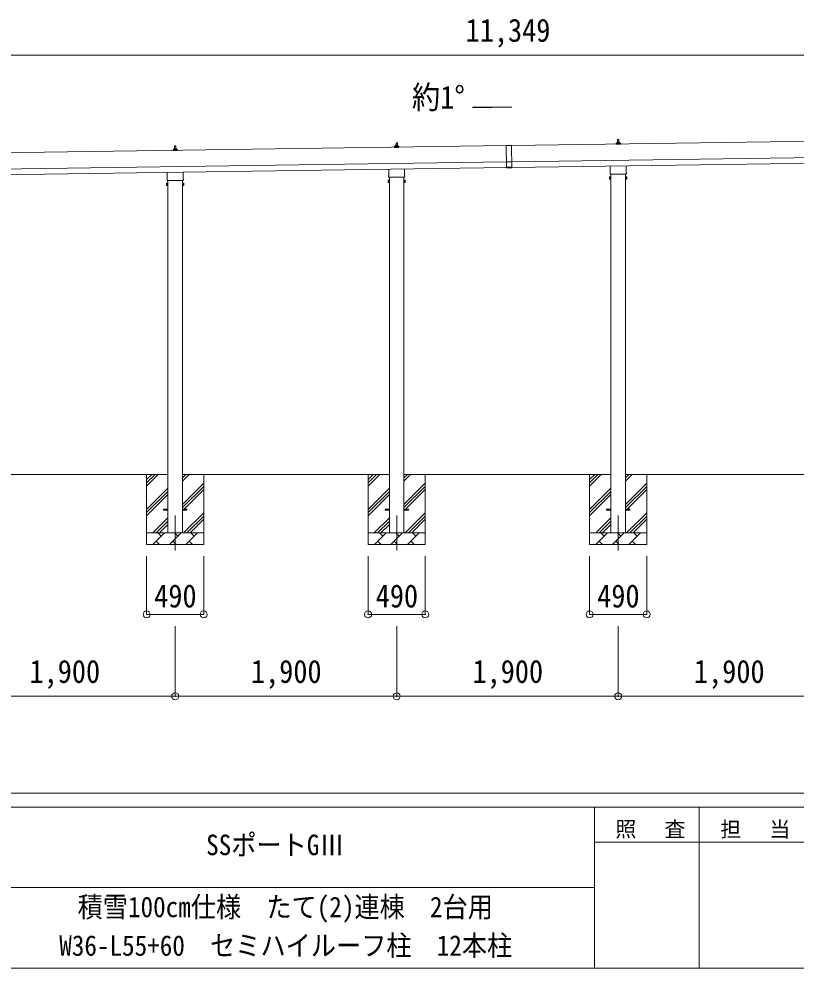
# Model space of a CAD drawing. Units: millimetres at full size, sheet at 1:60. Extents: x -16864 to 16864, y -11640 to 11640.
# Drawn here: x 467 to 7132, y -11640 to -3501 of the extents above; entities that cross this region are included whole.
import ezdxf
from ezdxf.enums import TextEntityAlignment as Align

# ---------------------------------------------------------------- set-up
doc = ezdxf.new("R2010")
doc.units = ezdxf.units.MM
doc.header["$LTSCALE"] = 60
doc.header["$PDMODE"] = 32
doc.header["$PDSIZE"] = 60
doc.linetypes.add('CHAIN1', pattern=[8, 5, -1, 1, -1])
for name, color, linetype, lineweight in [('0-1_Defpoints', 7, 'CHAIN1', 9), ('0-2_TEXT1', 4, 'Continuous', 9), ('0-3_SHAPE', 7, 'Continuous', 9), ('0-7_PARTS2', 7, 'Continuous', 9), ('0-8_TABLE1', 6, 'Continuous', 9), ('F-0', 7, 'Continuous', 9)]:
    doc.layers.add(name, color=color, linetype=linetype, lineweight=lineweight)
doc.styles.add('ＭＳ ゴシック', font='')
doc.styles.get('ＭＳ ゴシック').set_extended_font_data('MS Gothic')

msp = doc.modelspace()

# ---------------------------------------------------------------- linework, layer by layer
at = {"layer": '0-1_Defpoints'}
for p, q in [((1806.94, -7758.15), (1806.94, -8107.15)), ((3706.94, -7758.15), (3706.94, -8107.15)), ((5606.94, -7758.15), (5606.94, -8107.15))]:
    msp.add_line(p, q, dxfattribs=at)
at = {"layer": '0-2_TEXT1'}
for p, q in [((4694.85, -4257.32), (4358.85, -4262.12)), ((10297.62, -4504.74), (4692, -4584.82)), ((5601.25, -4558.89), (5601.97, -4535.37)), ((5602.97, -4534.39), (5611.52, -4534.39)), ((5612.52, -4535.37), (5613.25, -4558.89)), ((4647.01, -4585.46), (-983.46, -4665.89)), ((1789, -4628.68), (1789, -4620.97)), ((1825.5, -4628.68), (1789, -4628.68)), ((1789.38, -4620.18), (1825.11, -4620.18)), ((1789.76, -4619.99), (1796.48, -4618.37)), ((1796.86, -4618.18), (1817.63, -4618.18)), ((1797.25, -4617.39), (1797.25, -4613.18)), ((1798.25, -4613.18), (1816.25, -4613.18)), ((1801.25, -4613.18), (1801.97, -4589.66)), ((1802.97, -4588.68), (1811.52, -4588.68)), ((1812.52, -4589.66), (1813.25, -4613.18)), ((1817.25, -4617.39), (1817.25, -4613.18)), ((1824.73, -4619.99), (1818.01, -4618.37)), ((1825.5, -4628.68), (1825.5, -4620.97)), ((3689, -4601.54), (3689, -4593.82)), ((3725.5, -4601.54), (3689, -4601.54)), ((3689.38, -4593.04), (3725.11, -4593.04)), ((3689.76, -4592.85), (3696.48, -4591.22)), ((3696.86, -4591.04), (3717.63, -4591.04)), ((3697.25, -4590.25), (3697.25, -4586.04)), ((3698.25, -4586.04), (3716.25, -4586.04)), ((3701.25, -4586.04), (3701.97, -4562.51)), ((3702.97, -4561.54), (3711.52, -4561.54)), ((3712.52, -4562.51), (3713.25, -4586.04)), ((3717.25, -4590.25), (3717.25, -4586.04)), ((3724.73, -4592.85), (3718.01, -4591.22)), ((3725.5, -4601.54), (3725.5, -4593.82)), ((4646.99, -4584.46), (4691.99, -4583.82)), ((4646.99, -4584.46), (4649.74, -4776.94)), ((4692, -4584.82), (4647.01, -4585.46)), ((4691.99, -4583.82), (4694.74, -4776.3)), ((5589, -4574.39), (5589, -4566.68)), ((5625.5, -4574.39), (5589, -4574.39)), ((5589.38, -4565.89), (5625.11, -4565.89)), ((5589.76, -4565.71), (5596.48, -4564.08)), ((5596.86, -4563.89), (5617.63, -4563.89)), ((5597.25, -4563.11), (5597.25, -4558.89)), ((5598.25, -4558.89), (5616.25, -4558.89)), ((5617.25, -4563.11), (5617.25, -4558.89)), ((5624.73, -4565.71), (5618.01, -4564.08)), ((5625.5, -4574.39), (5625.5, -4566.68)), ((4694, -4724.8), (10299.62, -4644.72)), ((4694.72, -4774.8), (10300.34, -4694.72)), ((-981.46, -4805.88), (4649.01, -4725.44)), ((-980.74, -4855.87), (4649.72, -4775.44)), ((3638.64, -4845.52), (3638.64, -4789.88)), ((3775.24, -4787.93), (3775.24, -4845.52)), ((4694.02, -4725.8), (4649.02, -4726.44)), ((4694.67, -4771.3), (4649.67, -4771.94)), ((4694.74, -4776.3), (4649.74, -4776.94)), ((5538.64, -4818.38), (5538.64, -4762.74)), ((5675.24, -4760.79), (5675.24, -4818.38)), ((1736.94, -4881.44), (1736.94, -4875.94)), ((1738.64, -4872.67), (1738.64, -4817.03)), ((1875.24, -4815.07), (1875.24, -4872.67)), ((1876.94, -4875.94), (1876.94, -4881.44)), ((3632.94, -4883.8), (3633.7, -4882.48)), ((3636.94, -4854.3), (3636.94, -4848.8)), ((3774.88, -4857.8), (3639, -4857.8)), ((3644.44, -4857.8), (3644.44, -7908.15)), ((3769.44, -7908.15), (3769.44, -4857.8)), ((3776.94, -4848.8), (3776.94, -4854.3)), ((3780.94, -4883.8), (3780.18, -4882.48)), ((5532.94, -4856.65), (5533.7, -4855.34)), ((5532.94, -4856.65), (5532.94, -4873.65)), ((5532.94, -4873.65), (5533.7, -4874.97)), ((5539.94, -4860.25), (5533.7, -4860.25)), ((5539.94, -4870.06), (5533.7, -4870.06)), ((5539.94, -4874.97), (5533.7, -4874.97)), ((5536.94, -4827.15), (5536.94, -4821.65)), ((5674.88, -4830.65), (5539, -4830.65)), ((5542.44, -4874.35), (5539.94, -4874.35)), ((5544.44, -4830.65), (5544.44, -7908.15)), ((5669.44, -7908.15), (5669.44, -4830.65)), ((5671.44, -4874.35), (5673.94, -4874.35)), ((5673.94, -4860.25), (5680.18, -4860.25)), ((5673.94, -4870.06), (5680.18, -4870.06)), ((5673.94, -4874.97), (5680.18, -4874.97)), ((5676.94, -4821.65), (5676.94, -4827.15)), ((5680.94, -4856.65), (5680.18, -4855.34)), ((5680.94, -4873.65), (5680.18, -4874.97)), ((5680.94, -4856.65), (5680.94, -4873.65)), ((1732.94, -4910.94), (1733.7, -4909.62)), ((1732.94, -4910.94), (1732.94, -4927.94)), ((1732.94, -4927.94), (1733.7, -4929.25)), ((1739.94, -4914.53), (1733.7, -4914.53)), ((1739.94, -4924.35), (1733.7, -4924.35)), ((1739.94, -4929.25), (1733.7, -4929.25)), ((1874.88, -4884.94), (1739, -4884.94)), ((1742.44, -4928.64), (1739.94, -4928.64)), ((1744.44, -4884.94), (1744.44, -7908.15)), ((1869.44, -7908.15), (1869.44, -4884.94)), ((1871.44, -4928.64), (1873.94, -4928.64)), ((1873.94, -4914.53), (1880.18, -4914.53)), ((1873.94, -4924.35), (1880.18, -4924.35)), ((1873.94, -4929.25), (1880.18, -4929.25)), ((1880.94, -4910.94), (1880.18, -4909.62)), ((1880.94, -4927.94), (1880.18, -4929.25)), ((1880.94, -4910.94), (1880.94, -4927.94)), ((3632.94, -4883.8), (3632.94, -4900.8)), ((3632.94, -4900.8), (3633.7, -4902.11)), ((3639.94, -4887.39), (3633.7, -4887.39)), ((3639.94, -4897.2), (3633.7, -4897.2)), ((3639.94, -4902.11), (3633.7, -4902.11)), ((3642.44, -4901.5), (3639.94, -4901.5)), ((3771.44, -4901.5), (3773.94, -4901.5)), ((3773.94, -4887.39), (3780.18, -4887.39)), ((3773.94, -4897.2), (3780.18, -4897.2)), ((3773.94, -4902.11), (3780.18, -4902.11)), ((3780.94, -4900.8), (3780.18, -4902.11)), ((3780.94, -4883.8), (3780.94, -4900.8)), ((1706.94, -7703.65), (1744.44, -7703.65)), ((1706.94, -7712.65), (1706.94, -7703.65)), ((1706.94, -7703.65), (1744.44, -7703.65)), ((1706.94, -7712.65), (1706.94, -7703.65)), ((1706.94, -7712.65), (1744.44, -7712.65)), ((1706.94, -7712.65), (1744.44, -7712.65)), ((1869.44, -7703.65), (1906.94, -7703.65)), ((1869.44, -7703.65), (1906.94, -7703.65)), ((1869.44, -7712.65), (1906.94, -7712.65)), ((1869.44, -7712.65), (1906.94, -7712.65)), ((1906.94, -7712.65), (1906.94, -7703.65)), ((1906.94, -7712.65), (1906.94, -7703.65)), ((3606.94, -7703.65), (3644.44, -7703.65)), ((3606.94, -7712.65), (3606.94, -7703.65)), ((3606.94, -7703.65), (3644.44, -7703.65)), ((3606.94, -7712.65), (3606.94, -7703.65)), ((3606.94, -7712.65), (3644.44, -7712.65)), ((3606.94, -7712.65), (3644.44, -7712.65)), ((3769.44, -7703.65), (3806.94, -7703.65)), ((3769.44, -7703.65), (3806.94, -7703.65)), ((3769.44, -7712.65), (3806.94, -7712.65)), ((3769.44, -7712.65), (3806.94, -7712.65)), ((3806.94, -7712.65), (3806.94, -7703.65)), ((3806.94, -7712.65), (3806.94, -7703.65)), ((5506.94, -7703.65), (5544.44, -7703.65)), ((5506.94, -7712.65), (5506.94, -7703.65)), ((5506.94, -7703.65), (5544.44, -7703.65)), ((5506.94, -7712.65), (5506.94, -7703.65)), ((5506.94, -7712.65), (5544.44, -7712.65)), ((5506.94, -7712.65), (5544.44, -7712.65)), ((5669.44, -7703.65), (5706.94, -7703.65)), ((5669.44, -7703.65), (5706.94, -7703.65)), ((5669.44, -7712.65), (5706.94, -7712.65)), ((5669.44, -7712.65), (5706.94, -7712.65)), ((5706.94, -7712.65), (5706.94, -7703.65)), ((5706.94, -7712.65), (5706.94, -7703.65))]:
    msp.add_line(p, q, dxfattribs=at)
for points in [[(3639.94, -4902.11), (3639.94, -4882.48), (3633.7, -4882.48)], [(3639.94, -4901.5), (3639.94, -4883.1), (3642.44, -4883.1)], [(3773.94, -4901.5), (3773.94, -4883.1), (3771.44, -4883.1)], [(3773.94, -4902.11), (3773.94, -4882.48), (3780.18, -4882.48)], [(5539.94, -4874.97), (5539.94, -4855.34), (5533.7, -4855.34)], [(5539.94, -4874.35), (5539.94, -4855.95), (5542.44, -4855.95)], [(5673.94, -4874.35), (5673.94, -4855.95), (5671.44, -4855.95)], [(5673.94, -4874.97), (5673.94, -4855.34), (5680.18, -4855.34)], [(1739.94, -4929.25), (1739.94, -4909.62), (1733.7, -4909.62)], [(1739.94, -4928.64), (1739.94, -4910.24), (1742.44, -4910.24)], [(1873.94, -4928.64), (1873.94, -4910.24), (1871.44, -4910.24)], [(1873.94, -4929.25), (1873.94, -4909.62), (1880.18, -4909.62)]]:
    msp.add_lwpolyline(points, dxfattribs=at)
for points in [[(3642.44, -4902.8), (3642.44, -4881.8), (3644.44, -4881.8), (3644.44, -4902.8)], [(3771.44, -4902.8), (3771.44, -4881.8), (3769.44, -4881.8), (3769.44, -4902.8)], [(5542.44, -4875.65), (5542.44, -4854.65), (5544.44, -4854.65), (5544.44, -4875.65)], [(5671.44, -4875.65), (5671.44, -4854.65), (5669.44, -4854.65), (5669.44, -4875.65)], [(1742.44, -4929.94), (1742.44, -4908.94), (1744.44, -4908.94), (1744.44, -4929.94)], [(1871.44, -4929.94), (1871.44, -4908.94), (1869.44, -4908.94), (1869.44, -4929.94)]]:
    msp.add_lwpolyline(points, close=True, dxfattribs=at)
for centre, radius, start, end in [((5601.33, -4559.53), 4.13, 90, 171.17633), ((5602.97, -4535.39), 1, 90, 178.60509), ((5610.58, -4558.89), 4.83, 133.60282, 180), ((5603.91, -4558.89), 4.83, 0, 46.39718), ((5611.52, -4535.39), 1, 1.39491, 90), ((5613.16, -4559.53), 4.13, 8.82367, 90), ((1790, -4620.97), 1, 103.62699, 180), ((1796.25, -4617.39), 1, 283.62699, 0), ((1801.33, -4613.81), 4.13, 90, 171.17633), ((1798.25, -4614.18), 1, 90, 180), ((1802.97, -4589.68), 1, 90, 178.60509), ((1810.58, -4613.18), 4.83, 133.60282, 180), ((1803.91, -4613.18), 4.83, 0, 46.39718), ((1811.52, -4589.68), 1, 1.39491, 90), ((1813.16, -4613.81), 4.13, 8.82367, 90), ((1816.25, -4614.18), 1, 0, 90), ((1818.25, -4617.39), 1, 180, 256.37301), ((1824.5, -4620.97), 1, 0, 76.37301), ((3690, -4593.82), 1, 103.62699, 180), ((3696.25, -4590.25), 1, 283.62699, 0), ((3701.33, -4586.67), 4.13, 90, 171.17633), ((3698.25, -4587.04), 1, 90, 180), ((3702.97, -4562.54), 1, 90, 178.60509), ((3710.58, -4586.04), 4.83, 133.60282, 180), ((3703.91, -4586.04), 4.83, 0, 46.39718), ((3711.52, -4562.54), 1, 1.39491, 90), ((3713.16, -4586.67), 4.13, 8.82367, 90), ((3716.25, -4587.04), 1, 0, 90), ((3718.25, -4590.25), 1, 180, 256.37301), ((3724.5, -4593.82), 1, 0, 76.37301), ((5590, -4566.68), 1, 103.62699, 180), ((5596.25, -4563.11), 1, 283.62699, 0), ((5598.25, -4559.89), 1, 90, 180), ((5616.25, -4559.89), 1, 0, 90), ((5618.25, -4563.11), 1, 180, 256.37301), ((5624.5, -4566.68), 1, 0, 76.37301), ((1740.94, -4875.94), 4, 125.09963, 180), ((1740.94, -4881.44), 4, 180, 194.47751), ((1740.94, -4881.44), 4, 194.47751, 241.04498), ((1872.94, -4881.44), 4, 298.95502, 345.52249), ((1872.94, -4875.94), 4, 0, 54.90037), ((1872.94, -4881.44), 4, 345.52249, 0), ((3637.29, -4884.93), 4.34, 145.61575, 214.38425), ((3640.94, -4848.8), 4, 125.09963, 180), ((3640.94, -4854.3), 4, 180, 194.47751), ((3640.94, -4854.3), 4, 194.47751, 241.04498), ((3772.94, -4854.3), 4, 298.95502, 345.52249), ((3772.94, -4848.8), 4, 0, 54.90037), ((3772.94, -4854.3), 4, 345.52249, 0), ((3776.6, -4884.93), 4.34, 325.61575, 34.38425), ((5537.29, -4857.79), 4.34, 145.61575, 214.38425), ((5549.18, -4865.15), 16.24, 162.41205, 197.58795), ((5537.29, -4872.51), 4.34, 145.61575, 214.38425), ((5540.94, -4821.65), 4, 125.09963, 180), ((5540.94, -4827.15), 4, 180, 194.47751), ((5540.94, -4827.15), 4, 194.47751, 241.04498), ((5672.94, -4827.15), 4, 298.95502, 345.52249), ((5672.94, -4821.65), 4, 0, 54.90037), ((5672.94, -4827.15), 4, 345.52249, 0), ((5664.7, -4865.15), 16.24, 342.41205, 17.58795), ((5676.6, -4857.79), 4.34, 325.61575, 34.38425), ((5676.6, -4872.51), 4.34, 325.61575, 34.38425), ((1737.29, -4912.08), 4.34, 145.61575, 214.38425), ((1749.18, -4919.44), 16.24, 162.41205, 197.58795), ((1737.29, -4926.8), 4.34, 145.61575, 214.38425), ((1864.7, -4919.44), 16.24, 342.41205, 17.58795), ((1876.6, -4912.08), 4.34, 325.61575, 34.38425), ((1876.6, -4926.8), 4.34, 325.61575, 34.38425), ((3649.18, -4892.3), 16.24, 162.41205, 197.58795), ((3637.29, -4899.66), 4.34, 145.61575, 214.38425), ((3764.7, -4892.3), 16.24, 342.41205, 17.58795), ((3776.6, -4899.66), 4.34, 325.61575, 34.38425)]:
    msp.add_arc(centre, radius, start, end, dxfattribs=at)
at = {"layer": '0-3_SHAPE'}
for p, q in [((1744.44, -7408.15), (-30.56, -7408.15)), ((1561.94, -7408.15), (1561.94, -8008.15)), ((1561.94, -7451.63), (1605.42, -7408.15)), ((1561.94, -7479.92), (1633.71, -7408.15)), ((1561.94, -7508.2), (1661.99, -7408.15)), ((3644.44, -7408.15), (1869.44, -7408.15)), ((1869.44, -7436.98), (1898.27, -7408.15)), ((1869.44, -7465.26), (1926.55, -7408.15)), ((1869.44, -7663.25), (2051.94, -7480.75)), ((2051.94, -7408.15), (2051.94, -8008.15)), ((3461.94, -7408.15), (3461.94, -8008.15)), ((3461.94, -7451.63), (3505.42, -7408.15)), ((3461.94, -7479.92), (3533.71, -7408.15)), ((3461.94, -7508.2), (3561.99, -7408.15)), ((5544.44, -7408.15), (3769.44, -7408.15)), ((3769.44, -7436.98), (3798.27, -7408.15)), ((3769.44, -7465.26), (3826.55, -7408.15)), ((3769.44, -7663.25), (3951.94, -7480.75)), ((3951.94, -7408.15), (3951.94, -8008.15)), ((5361.94, -7408.15), (5361.94, -8008.15)), ((5361.94, -7451.63), (5405.42, -7408.15)), ((5361.94, -7479.92), (5433.71, -7408.15)), ((5361.94, -7508.2), (5461.99, -7408.15)), ((7444.44, -7408.15), (5669.44, -7408.15)), ((5669.44, -7436.98), (5698.27, -7408.15)), ((5669.44, -7465.26), (5726.55, -7408.15)), ((5669.44, -7663.25), (5851.94, -7480.75)), ((5851.94, -7408.15), (5851.94, -8008.15)), ((1561.94, -7706.19), (1744.44, -7523.69)), ((1561.94, -7734.48), (1744.44, -7551.98)), ((1869.44, -7691.54), (2051.94, -7509.04)), ((1869.44, -7719.82), (2051.94, -7537.32)), ((3461.94, -7706.19), (3644.44, -7523.69)), ((3461.94, -7734.48), (3644.44, -7551.98)), ((3769.44, -7691.54), (3951.94, -7509.04)), ((3769.44, -7719.82), (3951.94, -7537.32)), ((5361.94, -7706.19), (5544.44, -7523.69)), ((5361.94, -7734.48), (5544.44, -7551.98)), ((5669.44, -7691.54), (5851.94, -7509.04)), ((5669.44, -7719.82), (5851.94, -7537.32)), ((1561.94, -7762.76), (1744.44, -7580.26)), ((3461.94, -7762.76), (3644.44, -7580.26)), ((5361.94, -7762.76), (5544.44, -7580.26)), ((1614.54, -7908.15), (1744.44, -7778.25)), ((1642.82, -7908.15), (1744.44, -7806.54)), ((1879.1, -7908.15), (2051.94, -7735.31)), ((1907.38, -7908.15), (2051.94, -7763.59)), ((1935.67, -7908.15), (2051.94, -7791.88)), ((3514.54, -7908.15), (3644.44, -7778.25)), ((3542.82, -7908.15), (3644.44, -7806.54)), ((3779.1, -7908.15), (3951.94, -7735.31)), ((3807.38, -7908.15), (3951.94, -7763.59)), ((3835.67, -7908.15), (3951.94, -7791.88)), ((5414.54, -7908.15), (5544.44, -7778.25)), ((5442.82, -7908.15), (5544.44, -7806.54)), ((5679.1, -7908.15), (5851.94, -7735.31)), ((5707.38, -7908.15), (5851.94, -7763.59)), ((5735.67, -7908.15), (5851.94, -7791.88)), ((1671.11, -7908.15), (1744.44, -7834.82)), ((3571.11, -7908.15), (3644.44, -7834.82)), ((5471.11, -7908.15), (5544.44, -7834.82)), ((1561.94, -7908.15), (2051.94, -7908.15)), ((1615.52, -8008.15), (1715.52, -7908.15)), ((1686.97, -7936.71), (1658.41, -7908.15)), ((1756.94, -8008.15), (1856.94, -7908.15)), ((1828.39, -7936.71), (1799.83, -7908.15)), ((1898.36, -8008.15), (1998.36, -7908.15)), ((1969.81, -7936.71), (1941.26, -7908.15)), ((3461.94, -7908.15), (3951.94, -7908.15)), ((3515.52, -8008.15), (3615.52, -7908.15)), ((3586.97, -7936.71), (3558.41, -7908.15)), ((3656.94, -8008.15), (3756.94, -7908.15)), ((3728.39, -7936.71), (3699.83, -7908.15)), ((3798.36, -8008.15), (3898.36, -7908.15)), ((3869.81, -7936.71), (3841.26, -7908.15)), ((5361.94, -7908.15), (5851.94, -7908.15)), ((5415.52, -8008.15), (5515.52, -7908.15)), ((5486.97, -7936.71), (5458.41, -7908.15)), ((5556.94, -8008.15), (5656.94, -7908.15)), ((5628.39, -7936.71), (5599.83, -7908.15)), ((5698.36, -8008.15), (5798.36, -7908.15)), ((5769.81, -7936.71), (5741.26, -7908.15)), ((2051.94, -8008.15), (1561.94, -8008.15)), ((1644.07, -7979.6), (1672.63, -8008.15)), ((1785.49, -7979.6), (1814.05, -8008.15)), ((1926.92, -7979.6), (1955.47, -8008.15)), ((3951.94, -8008.15), (3461.94, -8008.15)), ((3544.07, -7979.6), (3572.63, -8008.15)), ((3685.49, -7979.6), (3714.05, -8008.15)), ((3826.92, -7979.6), (3855.47, -8008.15)), ((5851.94, -8008.15), (5361.94, -8008.15)), ((5444.07, -7979.6), (5472.63, -8008.15)), ((5585.49, -7979.6), (5614.05, -8008.15)), ((5726.92, -7979.6), (5755.47, -8008.15))]:
    msp.add_line(p, q, dxfattribs=at)
at = {"layer": '0-7_PARTS2', "color": 4}
for p, q in [((4358.85, -4262.12), (4358.85, -4257.32)), ((4358.85, -4257.32), (4694.85, -4257.32))]:
    msp.add_line(p, q, dxfattribs=at)
at = {"layer": '0-8_TABLE1'}
for p, q in [((10332.94, -3810.51), (-1016.06, -3810.51)), ((1561.94, -8607.15), (1561.94, -8107.15)), ((2051.94, -8607.15), (2051.94, -8107.15)), ((3461.94, -8607.15), (3461.94, -8107.15)), ((3951.94, -8607.15), (3951.94, -8107.15)), ((5361.94, -8607.15), (5361.94, -8107.15)), ((5851.94, -8607.15), (5851.94, -8107.15)), ((1561.94, -8607.15), (2051.94, -8607.15)), ((3461.94, -8607.15), (3951.94, -8607.15)), ((5361.94, -8607.15), (5851.94, -8607.15)), ((1806.94, -9309.15), (1806.94, -8709.15)), ((3706.94, -9309.15), (3706.94, -8709.15)), ((5606.94, -9309.15), (5606.94, -8709.15)), ((1806.94, -9309.15), (-93.06, -9309.15)), ((3706.94, -9309.15), (1806.94, -9309.15)), ((5606.94, -9309.15), (3706.94, -9309.15)), ((7506.94, -9309.15), (5606.94, -9309.15))]:
    msp.add_line(p, q, dxfattribs=at)
for p in [(1561.94, -8607.15), (2051.94, -8607.15), (3461.94, -8607.15), (3951.94, -8607.15), (5361.94, -8607.15), (5851.94, -8607.15), (1806.94, -9309.15), (3706.94, -9309.15), (5606.94, -9309.15)]:
    msp.add_point(p, dxfattribs=at)
at = {"layer": 'F-0', "color": 5, "lineweight": 5}
for p, q in [((-16864.12, -10140), (16015.88, -10140)), ((-16864.12, -10260), (10682.37, -10260)), ((5402.37, -10260), (5402.37, -11640)), ((6302.37, -10260), (6302.37, -11640)), ((5402.37, -10560), (9002.37, -10560)), ((-6897.63, -10950), (5402.37, -10950)), ((-16864.12, -11640), (16015.88, -11640))]:
    msp.add_line(p, q, dxfattribs=at)

# ---------------------------------------------------------------- texts
at = {"layer": '0-7_PARTS2', "style": 'ＭＳ ゴシック', "width": 0.9}
msp.add_text('約1°', height=197.9, dxfattribs=at).set_placement((3837.76, -4329.88), align=Align.BOTTOM_LEFT)
at = {"layer": '0-8_TABLE1', "color": 7, "style": 'ＭＳ ゴシック', "width": 0.9}
for s, p in [('11,349', (4298.44, -3755.51)), ('490', (1626.94, -8607.15)), ('490', (3526.94, -8607.15)), ('490', (5426.94, -8607.15)), ('1,900', (556.94, -9254.15)), ('1,900', (2456.94, -9254.15)), ('1,900', (4356.94, -9254.15)), ('1,900', (6256.94, -9254.15))]:
    msp.add_text(s, height=197.9, dxfattribs=at).set_placement(p, align=Align.BOTTOM_LEFT)
at = {"layer": 'F-0', "style": 'ＭＳ ゴシック', "width": 0.9}
for s, p in [('SSポートGⅢ ', (2072.37, -10725)), ('積雪100cm仕様\u3000たて(2)連棟\u30002台用', (969.87, -11256.91)), ('W36-L55+60\u3000セミハイルーフ柱\u300012本柱', (812.37, -11587.74))]:
    msp.add_text(s, height=176, dxfattribs=at).set_placement(p, align=Align.BOTTOM_LEFT)
at = {"layer": 'F-0', "char_height": 132, "attachment_point": 7, "style": 'ＭＳ ゴシック'}
for s, insert in [('\\T1.17;照\u3000査', (5582.37, -10530)), ('\\T1.17;担\u3000当', (6482.37, -10530))]:
    msp.add_mtext(s, dxfattribs=dict(at, insert=insert))

doc.saveas('drawing.dxf')
